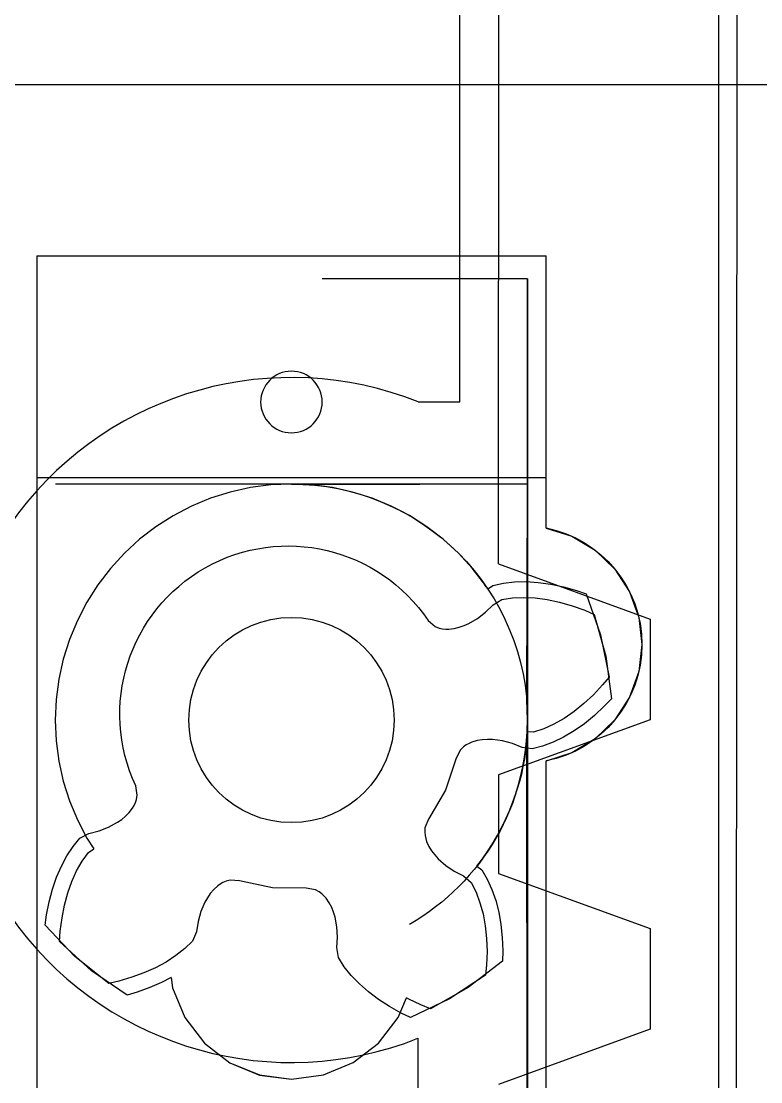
# Model space of a CAD drawing. Header units: millimetres. Extents: x -658 to 1307, y -81 to 472.
# Drawn here: x 629.58 to 647.59, y 362.28 to 388.12 of the extents above; entities that cross this region are included whole.
import ezdxf

# ---------------------------------------------------------------- set-up
doc = ezdxf.new("R2010")
doc.units = ezdxf.units.MM
doc.layers.get('0').update_dxf_attribs({"true_color": 0xffffff})
for name, color, linetype, true_color in [('a', 7, 'Continuous', 0xffffff), ('gears', 134, 'Continuous', 0x009987), ('Layer2', 36, 'Continuous', 0x664400), ('Layer3', 134, 'Continuous', 0x009987), ('Layer4', 252, 'Continuous', 0x777799), ('Layer5', 134, 'Continuous', 0x009987), ('servo', 36, 'Continuous', 0x664400)]:
    doc.layers.add(name, color=color, linetype=linetype, true_color=true_color)

# ---------------------------------------------------------------- blocks, each defined once
blk = doc.blocks.new('Group_6')
at = {"color": 7, "true_color": 0xffffff}
for p, q in [((46.018, 89.186, 0), (46.018, 6.143, 0)), ((46.018, 89.186, 5), (46.018, 6.143, 5)), ((52.319, 34.228, 0), (52.319, 64.109, 0)), ((52.319, 34.228, 5), (52.319, 64.109, 5)), ((53.335, 34.228, 0), (52.319, 34.228, 0)), ((53.335, 34.228, 5), (52.319, 34.228, 5)), ((52.319, 34.228, 0), (52.319, 34.228, 5)), ((53.335, 34.228, 0), (53.335, 34.228, 5)), ((53.34, 18.723, 0), (53.355, 6.143, 0)), ((53.34, 18.723, 5), (53.355, 6.143, 5)), ((53.34, 18.723, 0), (53.34, 18.723, 5))]:
    blk.add_line(p, q, dxfattribs=at)
for p, q in [((55.077, 34.711, 0), (55.077, 34.711, 5)), ((55.977, 34.808, 0), (55.977, 34.808, 5)), ((56.882, 34.807, 0), (56.882, 34.807, 5)), ((57.781, 34.708, 0), (57.781, 34.708, 5)), ((54.193, 34.517, 0), (54.193, 34.517, 5)), ((58.665, 34.512, 0), (58.665, 34.512, 5)), ((59.522, 34.221, 0), (59.522, 34.221, 5)), ((60.342, 33.84, 0), (60.342, 33.84, 5)), ((61.117, 33.372, 0), (61.117, 33.372, 5)), ((61.836, 32.823, 0), (61.836, 32.823, 5)), ((62.492, 32.199, 0), (62.492, 32.199, 5)), ((62.451, 20.708, 0), (62.451, 20.708, 5)), ((61.791, 20.089, 0), (61.791, 20.089, 5)), ((61.068, 19.545, 0), (61.068, 19.545, 5)), ((60.29, 19.082, 0), (60.29, 19.082, 5)), ((59.467, 18.706, 0), (59.467, 18.706, 5)), ((54.136, 18.449, 0), (54.136, 18.449, 5)), ((58.608, 18.422, 0), (58.608, 18.422, 5)), ((55.019, 18.249, 0), (55.019, 18.249, 5)), ((55.918, 18.145, 0), (55.918, 18.145, 5)), ((56.823, 18.14, 0), (56.823, 18.14, 5)), ((57.723, 18.233, 0), (57.723, 18.233, 5))]:
    blk.add_line(p, q)
at = {"color": 7, "true_color": 0xffffff, "extrusion": (-6.16677e-17, -2.45318e-17, -1)}
blk.add_arc((-56.42, 26.475, 0), 8.345, 68.307, 291.6666, dxfattribs=at)
at = {"color": 7, "true_color": 0xffffff, "extrusion": (6.32463e-17, -3.38539e-16, -1)}
blk.add_arc((-56.42, 26.475, -5), 8.345, 68.307, 291.6666, dxfattribs=at)
blk = doc.blocks.new('Group_25')
for p, q in [((50.289, 21.714, 0.005), (50.289, 21.714, 4.505)), ((50.779, 21.823, 0.005), (50.779, 21.823, 4.505)), ((51.276, 21.888, 0.005), (51.276, 21.889, 4.505)), ((52.279, 21.889, 0.005), (52.279, 21.889, 4.505)), ((52.776, 21.823, 0.004), (52.776, 21.823, 4.504)), ((53.266, 21.715, 0.004), (53.266, 21.715, 4.504)), ((49.811, 21.563, 0.006), (49.811, 21.563, 4.506)), ((53.744, 21.564, 0.004), (53.744, 21.564, 4.504)), ((49.348, 21.371, 0.006), (49.348, 21.371, 4.506)), ((54.208, 21.372, 0.004), (54.208, 21.372, 4.504)), ((48.903, 21.139, 0.006), (48.903, 21.139, 4.506)), ((54.653, 21.141, 0.004), (54.653, 21.141, 4.504)), ((48.48, 20.87, 0.006), (48.48, 20.87, 4.506)), ((55.076, 20.871, 0.004), (55.076, 20.871, 4.504)), ((48.082, 20.564, 0.006), (48.082, 20.564, 4.506)), ((55.474, 20.566, 0.003), (55.474, 20.566, 4.503)), ((47.712, 20.225, 0.007), (47.712, 20.225, 4.507)), ((55.844, 20.227, 0.003), (55.844, 20.227, 4.503)), ((47.373, 19.855, 0.007), (47.373, 19.855, 4.507)), ((56.183, 19.858, 0.003), (56.183, 19.858, 4.503)), ((47.068, 19.457, 0.007), (47.068, 19.457, 4.507)), ((46.799, 19.034, 0.007), (46.799, 19.034, 4.507)), ((46.567, 18.589, 0.007), (46.567, 18.589, 4.507)), ((46.375, 18.126, 0.007), (46.375, 18.126, 4.507)), ((46.224, 17.647, 0.007), (46.224, 17.647, 4.507)), ((46.116, 17.157, 0.007), (46.116, 17.158, 4.507)), ((46.051, 16.66, 0.007), (46.051, 16.66, 4.507)), ((46.051, 15.658, 0.007), (46.051, 15.658, 4.507)), ((57.507, 15.661, 0.003), (57.507, 15.661, 4.503)), ((46.117, 15.16, 0.007), (46.117, 15.161, 4.507)), ((57.442, 15.163, 0.003), (57.442, 15.163, 4.503)), ((46.225, 14.671, 0.007), (46.225, 14.671, 4.507)), ((57.333, 14.674, 0.003), (57.333, 14.674, 4.503)), ((46.376, 14.192, 0.007), (46.376, 14.193, 4.507)), ((57.183, 14.195, 0.003), (57.183, 14.195, 4.503)), ((46.568, 13.729, 0.007), (46.568, 13.729, 4.507)), ((56.991, 13.732, 0.003), (56.991, 13.732, 4.503)), ((46.8, 13.284, 0.007), (46.8, 13.284, 4.507)), ((56.759, 13.287, 0.003), (56.759, 13.287, 4.503)), ((56.49, 12.864, 0.003), (56.49, 12.864, 4.503)), ((48.883, 9.633, 0.006), (48.883, 9.633, 4.506)), ((49.183, 8.91, 0.006), (49.183, 8.91, 4.506)), ((54.379, 8.911, 0.004), (54.379, 8.911, 4.504)), ((49.66, 8.289, 0.006), (49.66, 8.289, 4.506)), ((53.902, 8.29, 0.004), (53.902, 8.29, 4.504)), ((50.281, 7.812, 0.005), (50.281, 7.812, 4.505)), ((53.281, 7.813, 0.004), (53.281, 7.813, 4.504)), ((51.005, 7.512, 0.005), (51.005, 7.513, 4.505)), ((52.558, 7.513, 0.005), (52.558, 7.513, 4.505)), ((51.781, 7.41, 0.005), (51.781, 7.411, 4.505))]:
    blk.add_line(p, q)
at = {"color": 7, "true_color": 0xffffff}
for p, q in [((51.777, 21.91, 0.005), (51.777, 21.911, 4.505)), ((56.488, 19.46, 0.003), (56.488, 19.46, 4.503)), ((56.557, 19.352, 0.004), (56.557, 19.352, 4.504)), ((46.029, 16.159, 0.007), (46.029, 16.159, 4.507)), ((56.29, 12.603, 0.004), (56.29, 12.603, 4.504)), ((46.912, 10.054, 0.005), (46.135, 10.764, 0.005)), ((46.912, 10.054, 4.505), (46.135, 10.764, 4.505)), ((46.135, 10.764, 0.005), (46.135, 10.764, 4.505)), ((46.912, 10.054, 0.005), (46.912, 10.054, 4.505)), ((48.849, 9.891, 0.005), (48.849, 9.891, 4.505))]:
    blk.add_line(p, q, dxfattribs=at)
for points in [[(51.777, 21.911, 4.505), (51.276, 21.889, 4.505), (50.779, 21.823, 4.505), (50.289, 21.714, 4.505), (49.811, 21.563, 4.506), (49.348, 21.371, 4.506), (48.903, 21.139, 4.506), (48.48, 20.87, 4.506), (48.082, 20.564, 4.506), (47.712, 20.225, 4.507), (47.373, 19.855, 4.507), (47.068, 19.457, 4.507), (46.799, 19.034, 4.507), (46.567, 18.589, 4.507), (46.375, 18.126, 4.507), (46.224, 17.647, 4.507), (46.116, 17.158, 4.507), (46.051, 16.66, 4.507), (46.029, 16.159, 4.507)], [(51.777, 21.91, 0.005), (51.276, 21.888, 0.005), (50.779, 21.823, 0.005), (50.289, 21.714, 0.005), (49.811, 21.563, 0.006), (49.348, 21.371, 0.006), (48.903, 21.139, 0.006), (48.48, 20.87, 0.006), (48.082, 20.564, 0.006), (47.712, 20.225, 0.007), (47.373, 19.855, 0.007), (47.068, 19.457, 0.007), (46.799, 19.034, 0.007), (46.567, 18.589, 0.007), (46.375, 18.126, 0.007), (46.224, 17.647, 0.007), (46.116, 17.157, 0.007), (46.051, 16.66, 0.007), (46.029, 16.159, 0.007)], [(56.488, 19.46, 4.503), (56.183, 19.858, 4.503), (55.844, 20.227, 4.503), (55.474, 20.566, 4.503), (55.076, 20.871, 4.504), (54.653, 21.141, 4.504), (54.208, 21.372, 4.504), (53.744, 21.564, 4.504), (53.266, 21.715, 4.504), (52.776, 21.823, 4.504), (52.279, 21.889, 4.505), (51.777, 21.911, 4.505)], [(56.488, 19.46, 0.003), (56.183, 19.858, 0.003), (55.844, 20.227, 0.003), (55.474, 20.566, 0.003), (55.076, 20.871, 0.004), (54.653, 21.141, 0.004), (54.208, 21.372, 0.004), (53.744, 21.564, 0.004), (53.266, 21.715, 0.004), (52.776, 21.823, 0.004), (52.279, 21.889, 0.005), (51.777, 21.91, 0.005)], [(46.029, 16.159, 0.007), (46.051, 15.658, 0.007), (46.117, 15.16, 0.007), (46.225, 14.671, 0.007), (46.376, 14.192, 0.007), (46.568, 13.729, 0.007), (46.8, 13.284, 0.007), (46.969, 13.019, 0.006)], [(46.029, 16.159, 4.507), (46.051, 15.658, 4.507), (46.117, 15.161, 4.507), (46.225, 14.671, 4.507), (46.376, 14.193, 4.507), (46.568, 13.729, 4.507), (46.8, 13.284, 4.507), (46.969, 13.019, 4.506)], [(48.849, 9.891, 0.005), (48.883, 9.633, 0.006), (49.183, 8.91, 0.006), (49.66, 8.289, 0.006), (50.281, 7.812, 0.005), (51.005, 7.512, 0.005), (51.781, 7.41, 0.005), (52.558, 7.513, 0.005), (53.281, 7.813, 0.004), (53.902, 8.29, 0.004), (54.379, 8.911, 0.004), (54.578, 9.391, 0.004)], [(48.849, 9.891, 4.505), (48.883, 9.633, 4.506), (49.183, 8.91, 4.506), (49.66, 8.289, 4.506), (50.281, 7.812, 4.505), (51.005, 7.513, 4.505), (51.781, 7.411, 4.505), (52.558, 7.513, 4.505), (53.281, 7.813, 4.504), (53.902, 8.29, 4.504), (54.379, 8.911, 4.504), (54.578, 9.391, 4.504)]]:
    blk.add_polyline3d(points, dxfattribs=at)
at = {"color": 7, "true_color": 0xffffff, "extrusion": (0.000268227, -9.46843e-05, 1)}
for centre in [(51.779, 16.16, 0.017), (51.778, 16.161, 4.517)]:
    blk.add_arc(centre, 5.75, 33.7453, 35.0146, dxfattribs=at)
at = {"color": 7, "true_color": 0xffffff, "extrusion": (0.000283551, 9.96544e-05, 1)}
for centre in [(51.779, 16.16, 0.021), (51.778, 16.16, 4.521)]:
    blk.add_arc(centre, 5.75, 321.7452, 357.1509, dxfattribs=at)
at = {"layer": 'a', "color": 7, "true_color": 0xffffff}
for p, q in [((56.557, 19.352, 0.004), (56.684, 19.44, 0.005)), ((56.557, 19.352, 4.504), (56.684, 19.44, 4.505)), ((56.684, 19.44, 0.005), (56.94, 19.499, 0.005)), ((56.684, 19.44, 4.505), (56.94, 19.499, 4.505)), ((56.684, 19.44, 0.005), (56.684, 19.44, 4.505)), ((56.94, 19.499, 4.505), (57.212, 19.53, 4.505)), ((56.94, 19.499, 0.005), (57.212, 19.529, 0.005)), ((56.94, 19.499, 0.005), (56.94, 19.499, 4.505)), ((57.212, 19.529, 0.005), (57.496, 19.535, 0.005)), ((57.212, 19.53, 4.505), (57.496, 19.535, 4.505)), ((57.212, 19.529, 0.005), (57.212, 19.53, 4.505)), ((57.496, 19.535, 0.005), (57.791, 19.516, 0.005)), ((57.496, 19.535, 4.505), (57.791, 19.516, 4.505)), ((57.496, 19.535, 0.005), (57.496, 19.535, 4.505)), ((57.791, 19.516, 0.005), (58.094, 19.474, 0.005)), ((57.791, 19.516, 4.505), (58.094, 19.474, 4.505)), ((57.791, 19.516, 0.005), (57.791, 19.516, 4.505)), ((58.094, 19.474, 0.005), (58.404, 19.407, 0.005)), ((58.094, 19.474, 4.505), (58.404, 19.407, 4.505)), ((58.094, 19.474, 0.005), (58.094, 19.474, 4.505)), ((58.404, 19.407, 0.005), (58.719, 19.317, 0.005)), ((58.404, 19.407, 4.505), (58.719, 19.317, 4.505)), ((58.404, 19.407, 0.005), (58.404, 19.407, 4.505)), ((58.719, 19.317, 0.005), (58.958, 19.234, 0.005)), ((58.719, 19.317, 4.505), (58.957, 19.234, 4.505)), ((58.719, 19.317, 0.005), (58.719, 19.317, 4.505)), ((58.957, 19.234, 4.505), (59.306, 18.241, 4.505)), ((58.958, 19.234, 0.005), (58.957, 19.234, 4.505)), ((58.958, 19.234, 0.005), (59.306, 18.24, 0.005)), ((59.306, 18.241, 4.505), (59.517, 17.209, 4.505)), ((59.306, 18.24, 0.005), (59.306, 18.241, 4.505)), ((59.306, 18.24, 0.005), (59.517, 17.209, 0.005)), ((59.517, 17.209, 0.005), (59.355, 17.015, 0.005)), ((59.517, 17.209, 4.505), (59.355, 17.015, 4.505)), ((59.517, 17.209, 0.005), (59.517, 17.209, 4.505)), ((59.355, 17.015, 0.005), (59.131, 16.776, 0.005)), ((59.355, 17.015, 4.505), (59.131, 16.776, 4.505)), ((59.355, 17.015, 0.005), (59.355, 17.015, 4.505)), ((58.899, 16.56, 0.005), (58.661, 16.368, 0.005)), ((58.899, 16.56, 4.505), (58.661, 16.368, 4.505)), ((59.131, 16.776, 0.005), (58.899, 16.56, 0.005)), ((59.131, 16.776, 4.505), (58.899, 16.56, 4.505)), ((58.899, 16.56, 0.005), (58.899, 16.56, 4.505)), ((59.131, 16.776, 0.005), (59.131, 16.776, 4.505)), ((58.661, 16.368, 0.005), (58.418, 16.201, 0.005)), ((58.661, 16.368, 4.505), (58.418, 16.201, 4.505)), ((58.661, 16.368, 0.005), (58.661, 16.368, 4.505)), ((58.171, 16.059, 0.005), (57.922, 15.946, 0.005)), ((58.171, 16.059, 4.505), (57.922, 15.946, 4.505)), ((58.418, 16.201, 0.005), (58.171, 16.059, 0.005)), ((58.418, 16.201, 4.505), (58.171, 16.059, 4.505)), ((58.171, 16.059, 0.005), (58.171, 16.059, 4.505)), ((58.418, 16.201, 0.005), (58.418, 16.201, 4.505)), ((57.672, 15.864, 0.005), (57.516, 15.875, 0.004)), ((57.672, 15.865, 4.505), (57.516, 15.875, 4.504)), ((57.516, 15.875, 0.004), (57.516, 15.875, 4.504)), ((57.922, 15.946, 0.005), (57.672, 15.864, 0.005)), ((57.922, 15.946, 4.505), (57.672, 15.865, 4.505)), ((57.672, 15.864, 0.005), (57.672, 15.865, 4.505)), ((57.922, 15.946, 0.005), (57.922, 15.946, 4.505)), ((46.683, 12.723, 0.005), (46.838, 12.936, 0.005)), ((46.683, 12.723, 4.505), (46.837, 12.936, 4.505)), ((46.837, 12.936, 4.505), (46.969, 13.019, 4.506)), ((46.838, 12.936, 0.005), (46.837, 12.936, 4.505)), ((46.838, 12.936, 0.005), (46.969, 13.019, 0.006)), ((46.969, 13.019, 0.006), (46.969, 13.019, 4.506)), ((46.548, 12.485, 0.005), (46.683, 12.723, 0.005)), ((46.548, 12.485, 4.505), (46.683, 12.723, 4.505)), ((46.683, 12.723, 0.005), (46.683, 12.723, 4.505)), ((46.431, 12.226, 4.505), (46.548, 12.485, 4.505)), ((46.432, 12.226, 0.005), (46.548, 12.485, 0.005)), ((46.548, 12.485, 0.005), (46.548, 12.485, 4.505)), ((56.29, 12.603, 0.004), (56.414, 12.509, 0.005)), ((56.29, 12.603, 4.504), (56.414, 12.509, 4.505)), ((56.414, 12.509, 0.005), (56.549, 12.283, 0.005)), ((56.414, 12.509, 4.505), (56.549, 12.284, 4.505)), ((56.414, 12.509, 0.005), (56.414, 12.509, 4.505)), ((46.333, 11.947, 0.005), (46.432, 12.226, 0.005)), ((46.333, 11.947, 4.505), (46.431, 12.226, 4.505)), ((46.432, 12.226, 0.005), (46.431, 12.226, 4.505)), ((56.549, 12.284, 4.505), (56.662, 12.034, 4.505)), ((56.549, 12.283, 0.005), (56.549, 12.284, 4.505)), ((56.549, 12.283, 0.005), (56.662, 12.034, 0.005)), ((46.253, 11.652, 0.005), (46.333, 11.947, 0.005)), ((46.253, 11.652, 4.505), (46.333, 11.947, 4.505)), ((46.333, 11.947, 0.005), (46.333, 11.947, 4.505)), ((56.662, 12.034, 0.005), (56.755, 11.765, 0.005)), ((56.662, 12.034, 4.505), (56.755, 11.766, 4.505)), ((56.662, 12.034, 0.005), (56.662, 12.034, 4.505)), ((46.193, 11.341, 0.005), (46.253, 11.652, 0.005)), ((46.193, 11.341, 4.505), (46.253, 11.652, 4.505)), ((46.253, 11.652, 0.005), (46.253, 11.652, 4.505)), ((56.755, 11.766, 4.505), (56.828, 11.48, 4.505)), ((56.755, 11.765, 0.005), (56.755, 11.766, 4.505)), ((56.755, 11.765, 0.005), (56.828, 11.479, 0.005)), ((56.828, 11.48, 4.505), (56.882, 11.178, 4.505)), ((56.828, 11.479, 0.005), (56.828, 11.48, 4.505)), ((56.828, 11.479, 0.005), (56.882, 11.178, 0.005)), ((46.152, 11.016, 0.005), (46.193, 11.341, 0.005)), ((46.152, 11.016, 4.505), (46.193, 11.341, 4.505)), ((46.193, 11.341, 0.005), (46.193, 11.341, 4.505)), ((56.882, 11.178, 0.005), (56.914, 10.863, 0.005)), ((56.882, 11.178, 4.505), (56.914, 10.863, 4.505)), ((56.882, 11.178, 0.005), (56.882, 11.178, 4.505)), ((46.135, 10.764, 0.005), (46.152, 11.016, 0.005)), ((46.135, 10.764, 4.505), (46.152, 11.016, 4.505)), ((46.152, 11.016, 0.005), (46.152, 11.016, 4.505)), ((56.914, 10.863, 0.005), (56.926, 10.536, 0.005)), ((56.914, 10.863, 4.505), (56.926, 10.536, 4.505)), ((56.914, 10.863, 0.005), (56.914, 10.863, 4.505)), ((56.926, 10.536, 0.005), (56.92, 10.283, 0.005)), ((56.926, 10.536, 4.505), (56.92, 10.283, 4.505)), ((56.926, 10.536, 0.005), (56.926, 10.536, 4.505)), ((56.92, 10.283, 0.005), (56.083, 9.645, 0.005)), ((56.92, 10.283, 4.505), (56.083, 9.645, 4.505)), ((56.92, 10.283, 0.005), (56.92, 10.283, 4.505)), ((47.778, 9.455, 0.005), (46.912, 10.054, 0.005)), ((47.778, 9.455, 4.505), (46.912, 10.054, 4.505)), ((48.849, 9.891, 0.005), (48.617, 9.768, 0.005)), ((48.849, 9.891, 4.505), (48.617, 9.768, 4.505)), ((48.328, 9.64, 0.005), (48.02, 9.527, 0.005)), ((48.328, 9.64, 4.505), (48.02, 9.528, 4.505)), ((48.617, 9.768, 0.005), (48.328, 9.64, 0.005)), ((48.617, 9.768, 4.505), (48.328, 9.64, 4.505)), ((48.328, 9.64, 0.005), (48.328, 9.64, 4.505)), ((48.617, 9.768, 0.005), (48.617, 9.768, 4.505)), ((56.083, 9.645, 0.005), (55.168, 9.125, 0.005)), ((56.083, 9.645, 4.505), (55.168, 9.125, 4.505)), ((56.083, 9.645, 0.005), (56.083, 9.645, 4.505)), ((48.02, 9.528, 4.505), (47.778, 9.455, 4.505)), ((48.02, 9.527, 0.005), (47.778, 9.455, 0.005)), ((47.778, 9.455, 0.005), (47.778, 9.455, 4.505)), ((48.02, 9.527, 0.005), (48.02, 9.528, 4.505)), ((54.636, 9.358, 0.005), (54.578, 9.391, 0.004)), ((54.636, 9.359, 4.505), (54.578, 9.391, 4.504)), ((54.578, 9.391, 0.004), (54.578, 9.391, 4.504)), ((54.933, 9.219, 4.505), (54.636, 9.359, 4.505)), ((54.636, 9.358, 0.005), (54.636, 9.359, 4.505)), ((54.933, 9.219, 0.005), (54.636, 9.358, 0.005)), ((55.168, 9.125, 0.005), (54.933, 9.219, 0.005)), ((55.168, 9.125, 4.505), (54.933, 9.219, 4.505)), ((54.933, 9.219, 0.005), (54.933, 9.219, 4.505)), ((55.168, 9.125, 0.005), (55.168, 9.125, 4.505))]:
    blk.add_line(p, q, dxfattribs=at)
blk = doc.blocks.new('Group_29')
for p, q in [((40.405, 19.394, 0.006), (40.405, 19.394, 3.206)), ((40.586, 19.469, 0.006), (40.586, 19.469, 3.206)), ((40.78, 19.495, 0.006), (40.78, 19.495, 3.206)), ((40.974, 19.469, 0.006), (40.974, 19.469, 3.206)), ((41.155, 19.394, 0.006), (41.155, 19.394, 3.206)), ((40.25, 19.275, 0.006), (40.25, 19.275, 3.206)), ((41.311, 19.275, 0.006), (41.311, 19.275, 3.206)), ((40.056, 18.939, 0.006), (40.056, 18.939, 3.206)), ((40.131, 19.12, 0.006), (40.131, 19.12, 3.206)), ((41.43, 19.12, 0.006), (41.43, 19.12, 3.206)), ((41.505, 18.939, 0.006), (41.505, 18.939, 3.206)), ((40.03, 18.745, 0.006), (40.03, 18.745, 3.206)), ((41.53, 18.745, 0.006), (41.53, 18.745, 3.206)), ((40.056, 18.551, 0.006), (40.056, 18.551, 3.206)), ((40.131, 18.37, 0.006), (40.131, 18.37, 3.206)), ((41.43, 18.37, 0.006), (41.43, 18.37, 3.206)), ((41.505, 18.551, 0.006), (41.505, 18.551, 3.206)), ((40.25, 18.215, 0.006), (40.25, 18.215, 3.206)), ((40.405, 18.095, 0.006), (40.405, 18.095, 3.206)), ((41.155, 18.095, 0.006), (41.155, 18.095, 3.206)), ((41.311, 18.215, 0.006), (41.311, 18.215, 3.206)), ((40.586, 18.02, 0.006), (40.586, 18.02, 3.206)), ((40.78, 17.995, 0.006), (40.78, 17.995, 3.206)), ((40.974, 18.02, 0.006), (40.974, 18.02, 3.206)), ((47.611, 15.473, 0.004), (47.611, 15.473, 3.204)), ((48.178, 15.133, 0.004), (48.178, 15.133, 3.204)), ((48.654, 14.673, 0.004), (48.654, 14.673, 3.204)), ((49.013, 14.117, 0.004), (49.013, 14.117, 3.204)), ((49.236, 13.494, 0.004), (49.236, 13.494, 3.204)), ((49.311, 12.836, 0.004), (49.311, 12.836, 3.204)), ((49.236, 12.179, 0.004), (49.236, 12.179, 3.204)), ((49.013, 11.556, 0.004), (49.013, 11.556, 3.204)), ((48.654, 11, 0.004), (48.654, 11, 3.204)), ((48.178, 10.539, 0.004), (48.178, 10.54, 3.204)), ((47.611, 10.199, 0.004), (47.611, 10.199, 3.204))]:
    blk.add_line(p, q)
at = {"color": 7, "true_color": 0xffffff}
for p, q in [((34.58, 16.895, 0.006), (34.58, -5.905, 0.006)), ((46.981, 16.895, 0.006), (34.58, 16.895, 0.006)), ((34.58, 16.895, 3.206), (34.58, -5.905, 3.206)), ((46.981, 16.895, 3.206), (34.58, 16.895, 3.206)), ((34.58, 16.895, 0.006), (34.58, 16.895, 3.206)), ((46.981, 15.675, 0.005), (46.981, 16.895, 0.006)), ((46.981, 15.675, 3.205), (46.981, 16.895, 3.206)), ((46.981, 16.895, 0.006), (46.981, 16.895, 3.206)), ((46.981, 15.675, 0.005), (46.981, 15.675, 3.205)), ((46.981, -5.905, 0.006), (46.981, 9.997, 0.004)), ((46.981, -5.905, 3.206), (46.981, 9.997, 3.204)), ((46.981, 9.997, 0.004), (46.981, 9.997, 3.204))]:
    blk.add_line(p, q, dxfattribs=at)
for points in [[(46.981, 15.675, 0.005), (47.611, 15.473, 0.004), (48.178, 15.133, 0.004), (48.654, 14.673, 0.004), (49.013, 14.117, 0.004), (49.236, 13.494, 0.004), (49.311, 12.836, 0.004), (49.236, 12.179, 0.004), (49.013, 11.556, 0.004), (48.654, 11, 0.004), (48.178, 10.539, 0.004), (47.611, 10.199, 0.004), (46.981, 9.997, 0.004)], [(46.981, 15.675, 3.205), (47.611, 15.473, 3.204), (48.178, 15.133, 3.204), (48.654, 14.673, 3.204), (49.013, 14.117, 3.204), (49.236, 13.494, 3.204), (49.311, 12.836, 3.204), (49.236, 12.179, 3.204), (49.013, 11.556, 3.204), (48.654, 11, 3.204), (48.178, 10.54, 3.204), (47.611, 10.199, 3.204), (46.981, 9.997, 3.204)]]:
    blk.add_polyline3d(points, dxfattribs=at)
at = {"color": 7, "true_color": 0xffffff, "extrusion": (0, 0, -1)}
for centre in [(-40.78, 18.745, -0.006), (-40.78, 18.745, -3.206)]:
    blk.add_circle(centre, 0.75, dxfattribs=at)
blk = doc.blocks.new('Group_30')
at = {"color": 7, "true_color": 0xffffff}
for p, q in [((0, 41.95, 0), (97.2, 41.95, 0)), ((0, 41.95, 4.5), (97.2, 41.95, 4.5)), ((50.22, 31.155, -0.001), (50.22, 37.785, -0.001)), ((62.62, 37.785, -0.001), (50.22, 37.785, -0.001)), ((62.62, 37.785, 4.499), (50.22, 37.785, 4.499)), ((50.22, 31.155, 4.499), (50.22, 37.785, 4.499)), ((50.22, 37.785, -0.001), (50.22, 37.785, 4.499)), ((62.62, 37.785, -0.001), (62.62, 3.993, -0.001)), ((62.62, 37.785, 4.499), (62.62, 3.993, 4.499)), ((62.62, 37.785, -0.001), (62.62, 37.785, 4.499)), ((50.22, 31.155, -0.001), (50.22, 31.155, 4.499)), ((50.22, 3.993, -0.001), (50.22, 25.477, -0.001)), ((50.22, 3.993, 4.499), (50.22, 25.477, 4.499)), ((50.22, 25.477, -0.001), (50.22, 25.477, 4.499))]:
    blk.add_line(p, q, dxfattribs=at)
for p, q in [((49.589, 30.953, -0.001), (49.589, 30.953, 4.499)), ((49.021, 30.614, -0.001), (49.021, 30.614, 4.499)), ((48.545, 30.153, -0.001), (48.545, 30.153, 4.499)), ((48.186, 29.597, -0.001), (48.186, 29.597, 4.499)), ((47.963, 28.974, -0.001), (47.963, 28.974, 4.499)), ((47.887, 28.316, -0.001), (47.887, 28.316, 4.499)), ((47.963, 27.658, -0.001), (47.963, 27.658, 4.499)), ((48.186, 27.035, -0.001), (48.186, 27.035, 4.499)), ((48.545, 26.479, -0.001), (48.545, 26.479, 4.499)), ((49.021, 26.019, -0.001), (49.021, 26.019, 4.499)), ((49.589, 25.679, -0.001), (49.589, 25.679, 4.499))]:
    blk.add_line(p, q)
for centre in [(50.781, 28.316, -0.001), (50.781, 28.316, 4.499)]:
    blk.add_arc(centre, 2.894, 101.1808, 258.8192, dxfattribs=at)
blk = doc.blocks.new('Group_23')
for p, q in [((17.63, -5.06, 0), (17.676, 64.36, 0)), ((17.63, -5.06, 3.2), (17.676, 64.36, 3.2))]:
    blk.add_line(p, q)
at = {"layer": 'a'}
for p, q in [((11.846, 19.076, 0), (11.868, 52.903, 0)), ((11.846, 19.076, 3.2), (11.868, 52.903, 3.2)), ((11.846, 19.076, 0), (15.54, 17.732, 0)), ((11.846, 19.076, 3.2), (15.54, 17.732, 3.2)), ((11.846, 19.076, 0), (11.846, 19.076, 3.2)), ((15.54, 17.732, 0), (15.54, 15.279, 0)), ((15.54, 17.732, 3.2), (15.54, 15.279, 3.2)), ((15.54, 17.732, 0), (15.54, 17.732, 3.2)), ((15.54, 15.279, 0), (11.846, 13.934, 0)), ((15.54, 15.279, 3.2), (11.846, 13.934, 3.2)), ((15.54, 15.279, 0), (15.54, 15.279, 3.2)), ((11.846, 13.934, 0), (11.846, 11.536, 0)), ((11.846, 13.934, 3.2), (11.846, 11.536, 3.2)), ((11.846, 13.934, 0), (11.846, 13.934, 3.2)), ((11.846, 11.536, 0), (15.54, 10.192, 0)), ((11.846, 11.536, 3.2), (15.54, 10.192, 3.2)), ((11.846, 11.536, 0), (11.846, 11.536, 3.2)), ((15.54, 10.192, 0), (15.54, 7.739, 0)), ((15.54, 10.192, 3.2), (15.54, 7.739, 3.2)), ((15.54, 10.192, 0), (15.54, 10.192, 3.2)), ((15.54, 7.739, 0), (11.846, 6.394, 0)), ((15.54, 7.739, 3.2), (11.846, 6.394, 3.2)), ((15.54, 7.739, 0), (15.54, 7.739, 3.2))]:
    blk.add_line(p, q, dxfattribs=at)
blk = doc.blocks.new('Group_24')
for p, q in [((6.82, 11.452), (6.82, 11.452, 3.2)), ((7.329, 11.493), (7.329, 11.493, 3.2)), ((7.839, 11.469), (7.839, 11.469, 3.2)), ((8.343, 11.382), (8.343, 11.382, 3.2)), ((5.836, 11.184), (5.836, 11.184, 3.2)), ((6.32, 11.349), (6.32, 11.349, 3.2)), ((8.831, 11.234), (8.831, 11.234, 3.2)), ((5.377, 10.961), (5.377, 10.961, 3.2)), ((9.298, 11.026), (9.298, 11.026, 3.2)), ((4.949, 10.682), (4.949, 10.682, 3.2)), ((9.735, 10.761), (9.735, 10.761, 3.2)), ((4.559, 10.352), (4.559, 10.352, 3.2)), ((10.135, 10.444), (10.135, 10.444, 3.2)), ((10.494, 10.08), (10.494, 10.08, 3.2)), ((4.213, 9.976), (4.213, 9.976, 3.2)), ((6.828, 9.665), (6.828, 9.665, 3.2)), ((7.149, 9.729), (7.149, 9.729, 3.2)), ((7.475, 9.751), (7.475, 9.751, 3.2)), ((7.802, 9.73), (7.802, 9.73, 3.2)), ((8.123, 9.666), (8.123, 9.666, 3.2)), ((3.916, 9.56), (3.916, 9.56, 3.2)), ((6.226, 9.415), (6.226, 9.415, 3.2)), ((6.519, 9.56), (6.519, 9.56, 3.2)), ((8.432, 9.561), (8.432, 9.561, 3.2)), ((8.726, 9.417), (8.726, 9.417, 3.2)), ((3.674, 9.111), (3.674, 9.111, 3.2)), ((5.954, 9.233), (5.954, 9.233, 3.2)), ((8.998, 9.235), (8.998, 9.235, 3.2)), ((5.708, 9.017), (5.708, 9.017, 3.2)), ((9.244, 9.02), (9.244, 9.02, 3.2)), ((3.489, 8.634), (3.489, 8.634, 3.2)), ((5.493, 8.771), (5.493, 8.771, 3.2)), ((9.46, 8.774), (9.46, 8.774, 3.2)), ((5.311, 8.499), (5.311, 8.499, 3.2)), ((9.642, 8.503), (9.642, 8.503, 3.2)), ((3.365, 8.139), (3.365, 8.139, 3.2)), ((5.167, 8.206), (5.167, 8.206, 3.2)), ((9.786, 8.209), (9.786, 8.209, 3.2)), ((5.062, 7.896), (5.062, 7.896, 3.2)), ((9.892, 7.9), (9.892, 7.9, 3.2)), ((3.304, 7.632), (3.304, 7.632, 3.2)), ((4.999, 7.575), (4.999, 7.575, 3.2)), ((9.956, 7.579), (9.956, 7.579, 3.2)), ((4.977, 7.249), (4.977, 7.249, 3.2)), ((9.977, 7.253), (9.977, 7.253, 3.2)), ((3.306, 7.121), (3.306, 7.121, 3.2)), ((4.999, 6.923), (4.999, 6.923, 3.2)), ((9.956, 6.927), (9.956, 6.927, 3.2)), ((3.372, 6.614), (3.372, 6.614, 3.2)), ((5.063, 6.602), (5.063, 6.602, 3.2)), ((9.893, 6.606), (9.893, 6.606, 3.2)), ((5.169, 6.292), (5.169, 6.292, 3.2)), ((9.788, 6.296), (9.788, 6.296, 3.2)), ((3.5, 6.12), (3.5, 6.12, 3.2)), ((5.313, 5.999), (5.313, 5.999, 3.2)), ((9.644, 6.003), (9.644, 6.003, 3.2)), ((5.495, 5.727), (5.495, 5.727, 3.2)), ((9.462, 5.731), (9.462, 5.731, 3.2)), ((5.711, 5.482), (5.711, 5.482, 3.2)), ((9.247, 5.484), (9.247, 5.484, 3.2)), ((5.957, 5.266), (5.957, 5.266, 3.2)), ((9.001, 5.269), (9.001, 5.269, 3.2)), ((6.229, 5.085), (6.229, 5.085, 3.2)), ((6.523, 4.94), (6.523, 4.94, 3.2)), ((8.436, 4.942), (8.436, 4.942, 3.2)), ((8.729, 5.087), (8.729, 5.087, 3.2)), ((6.832, 4.836), (6.832, 4.836, 3.2)), ((7.153, 4.772), (7.153, 4.772, 3.2)), ((7.479, 4.751), (7.479, 4.751, 3.2)), ((7.806, 4.772), (7.806, 4.772, 3.2)), ((8.126, 4.837), (8.126, 4.837, 3.2))]:
    blk.add_line(p, q)
at = {"color": 12, "true_color": 0xcc0000}
blk.add_line((10.804, 9.674), (10.804, 9.674, 3.2), dxfattribs=at)
for centre in [(7.477, 7.251), (7.477, 7.251, 3.2)]:
    blk.add_circle(centre, 2.5, dxfattribs=at)
at = {"color": 12, "true_color": 0xcc0000, "extrusion": (-1.13846e-16, 2.4144e-16, -1)}
for centre in [(-7.397, 7.393), (-7.397, 7.393, -3.2)]:
    blk.add_arc(centre, 4.1, 334.7547, 146.2054, dxfattribs=at)
at = {"layer": 'a', "color": 12, "true_color": 0xcc0000}
for p, q in [((12.384, 10.061), (12.595, 10.187)), ((12.384, 10.061, 3.2), (12.595, 10.187, 3.2)), ((12.595, 10.187), (12.855, 10.228)), ((12.595, 10.187, 3.2), (12.855, 10.228, 3.2)), ((12.595, 10.187), (12.595, 10.187, 3.2)), ((12.855, 10.228), (13.129, 10.24)), ((12.855, 10.228, 3.2), (13.129, 10.24, 3.2)), ((12.855, 10.228), (12.855, 10.228, 3.2)), ((13.129, 10.24), (13.413, 10.226)), ((13.129, 10.24, 3.2), (13.413, 10.226, 3.2)), ((13.129, 10.24), (13.129, 10.24, 3.2)), ((13.413, 10.226), (13.705, 10.187)), ((13.413, 10.226, 3.2), (13.705, 10.187, 3.2)), ((13.413, 10.226), (13.413, 10.226, 3.2)), ((13.705, 10.187), (14.005, 10.124)), ((13.705, 10.187, 3.2), (14.005, 10.124, 3.2)), ((13.705, 10.187), (13.705, 10.187, 3.2)), ((14.005, 10.124), (14.309, 10.036)), ((14.005, 10.124, 3.2), (14.309, 10.036, 3.2)), ((14.005, 10.124), (14.005, 10.124, 3.2)), ((12.005, 9.729), (12.202, 9.883)), ((12.005, 9.729, 3.2), (12.202, 9.883, 3.2)), ((12.202, 9.883), (12.384, 10.061)), ((12.202, 9.883, 3.2), (12.384, 10.061, 3.2)), ((12.202, 9.883), (12.202, 9.883, 3.2)), ((12.384, 10.061), (12.384, 10.061, 3.2)), ((14.309, 10.036), (14.617, 9.925)), ((14.309, 10.036, 3.2), (14.617, 9.925, 3.2)), ((14.309, 10.036), (14.309, 10.036, 3.2)), ((14.617, 9.925), (14.85, 9.825)), ((14.617, 9.925, 3.2), (14.85, 9.825, 3.2)), ((14.617, 9.925), (14.617, 9.925, 3.2)), ((14.85, 9.825), (15.129, 8.81)), ((14.85, 9.825, 3.2), (15.129, 8.81, 3.2)), ((14.85, 9.825), (14.85, 9.825, 3.2)), ((10.804, 9.674), (10.978, 9.528)), ((10.804, 9.674, 3.2), (10.978, 9.528, 3.2)), ((11.681, 9.552), (11.794, 9.603)), ((11.681, 9.552, 3.2), (11.794, 9.603, 3.2)), ((11.794, 9.603), (12.005, 9.729)), ((11.794, 9.603, 3.2), (12.005, 9.729, 3.2)), ((11.794, 9.603), (11.794, 9.603, 3.2)), ((12.005, 9.729), (12.005, 9.729, 3.2)), ((10.978, 9.528), (11.075, 9.491)), ((10.978, 9.528, 3.2), (11.075, 9.491, 3.2)), ((10.978, 9.528), (10.978, 9.528, 3.2)), ((11.075, 9.491), (11.158, 9.473)), ((11.075, 9.491, 3.2), (11.158, 9.473, 3.2)), ((11.075, 9.491), (11.075, 9.491, 3.2)), ((11.158, 9.473), (11.234, 9.466)), ((11.158, 9.473, 3.2), (11.234, 9.466, 3.2)), ((11.158, 9.473), (11.158, 9.473, 3.2)), ((11.234, 9.466), (11.306, 9.466)), ((11.234, 9.466, 3.2), (11.306, 9.466, 3.2)), ((11.234, 9.466), (11.234, 9.466, 3.2)), ((11.306, 9.466), (11.439, 9.48)), ((11.306, 9.466, 3.2), (11.439, 9.48, 3.2)), ((11.306, 9.466), (11.306, 9.466, 3.2)), ((11.439, 9.48), (11.563, 9.51)), ((11.439, 9.48, 3.2), (11.563, 9.51, 3.2)), ((11.439, 9.48), (11.439, 9.48, 3.2)), ((11.563, 9.51), (11.681, 9.552)), ((11.563, 9.51, 3.2), (11.681, 9.552, 3.2)), ((11.563, 9.51), (11.563, 9.51, 3.2)), ((11.681, 9.552), (11.681, 9.552, 3.2)), ((15.129, 8.81), (15.269, 7.767)), ((15.129, 8.81, 3.2), (15.269, 7.767, 3.2)), ((15.129, 8.81), (15.129, 8.81, 3.2)), ((15.269, 7.767), (15.094, 7.585)), ((15.269, 7.767, 3.2), (15.094, 7.585, 3.2)), ((15.269, 7.767), (15.269, 7.767, 3.2)), ((15.094, 7.585), (14.855, 7.361)), ((15.094, 7.585, 3.2), (14.855, 7.361, 3.2)), ((15.094, 7.585), (15.094, 7.585, 3.2)), ((14.855, 7.361), (14.609, 7.162)), ((14.855, 7.361, 3.2), (14.609, 7.162, 3.2)), ((14.855, 7.361), (14.855, 7.361, 3.2)), ((14.358, 6.986), (14.104, 6.836)), ((14.358, 6.986, 3.2), (14.104, 6.836, 3.2)), ((14.609, 7.162), (14.358, 6.986)), ((14.609, 7.162, 3.2), (14.358, 6.986, 3.2)), ((14.358, 6.986), (14.358, 6.986, 3.2)), ((14.609, 7.162), (14.609, 7.162, 3.2)), ((11.996, 6.75), (11.867, 6.711)), ((11.996, 6.75, 3.2), (11.867, 6.711, 3.2)), ((12.122, 6.771), (11.996, 6.75)), ((12.122, 6.771, 3.2), (11.996, 6.75, 3.2)), ((11.996, 6.75), (11.996, 6.75, 3.2)), ((12.246, 6.779), (12.122, 6.771)), ((12.246, 6.779, 3.2), (12.122, 6.771, 3.2)), ((12.122, 6.771), (12.122, 6.771, 3.2)), ((12.37, 6.776), (12.246, 6.779)), ((12.37, 6.776, 3.2), (12.246, 6.779, 3.2)), ((12.246, 6.779), (12.246, 6.779, 3.2)), ((12.614, 6.742), (12.37, 6.776)), ((12.614, 6.742, 3.2), (12.37, 6.776, 3.2)), ((12.37, 6.776), (12.37, 6.776, 3.2)), ((12.855, 6.678), (12.614, 6.742)), ((12.855, 6.678, 3.2), (12.614, 6.742, 3.2)), ((12.614, 6.742), (12.614, 6.742, 3.2)), ((14.104, 6.836), (13.848, 6.712)), ((14.104, 6.836, 3.2), (13.848, 6.712, 3.2)), ((14.104, 6.836), (14.104, 6.836, 3.2)), ((11.591, 6.525), (11.487, 6.323)), ((11.591, 6.525, 3.2), (11.487, 6.323, 3.2)), ((11.665, 6.597), (11.591, 6.525)), ((11.665, 6.597, 3.2), (11.591, 6.525, 3.2)), ((11.591, 6.525), (11.591, 6.525, 3.2)), ((11.734, 6.646), (11.665, 6.597)), ((11.734, 6.646, 3.2), (11.665, 6.597, 3.2)), ((11.665, 6.597), (11.665, 6.597, 3.2)), ((11.802, 6.683), (11.734, 6.646)), ((11.802, 6.683, 3.2), (11.734, 6.646, 3.2)), ((11.734, 6.646), (11.734, 6.646, 3.2)), ((11.867, 6.711), (11.802, 6.683)), ((11.867, 6.711, 3.2), (11.802, 6.683, 3.2)), ((11.802, 6.683), (11.802, 6.683, 3.2)), ((11.867, 6.711), (11.867, 6.711, 3.2)), ((13.092, 6.585), (12.855, 6.678)), ((13.092, 6.585, 3.2), (12.855, 6.678, 3.2)), ((12.855, 6.678), (12.855, 6.678, 3.2)), ((13.336, 6.552), (13.092, 6.585)), ((13.336, 6.552, 3.2), (13.092, 6.585, 3.2)), ((13.092, 6.585), (13.092, 6.585, 3.2)), ((13.591, 6.616), (13.336, 6.552)), ((13.591, 6.616, 3.2), (13.336, 6.552, 3.2)), ((13.336, 6.552), (13.336, 6.552, 3.2)), ((13.848, 6.712), (13.591, 6.616)), ((13.848, 6.712, 3.2), (13.591, 6.616, 3.2)), ((13.591, 6.616), (13.591, 6.616, 3.2)), ((13.848, 6.712), (13.848, 6.712, 3.2)), ((11.487, 6.323), (11.223, 5.546)), ((11.487, 6.323, 3.2), (11.223, 5.546, 3.2)), ((11.487, 6.323), (11.487, 6.323, 3.2)), ((3.723, 5.42), (3.689, 5.645)), ((3.723, 5.42, 3.2), (3.689, 5.645, 3.2)), ((3.689, 5.645), (3.689, 5.645, 3.2)), ((11.223, 5.546), (10.81, 4.836)), ((11.223, 5.546, 3.2), (10.81, 4.836, 3.2)), ((11.223, 5.546), (11.223, 5.546, 3.2)), ((3.609, 5.107), (3.645, 5.169)), ((3.609, 5.107, 3.2), (3.645, 5.169, 3.2)), ((3.645, 5.169), (3.678, 5.238)), ((3.645, 5.169, 3.2), (3.678, 5.238, 3.2)), ((3.645, 5.169), (3.645, 5.169, 3.2)), ((3.678, 5.238), (3.706, 5.318)), ((3.678, 5.238, 3.2), (3.706, 5.318, 3.2)), ((3.678, 5.238), (3.678, 5.238, 3.2)), ((3.706, 5.318), (3.723, 5.42)), ((3.706, 5.318, 3.2), (3.723, 5.42, 3.2)), ((3.706, 5.318), (3.706, 5.318, 3.2)), ((3.723, 5.42), (3.723, 5.42, 3.2)), ((3.438, 4.909), (3.527, 5.001)), ((3.438, 4.909, 3.2), (3.527, 5.001, 3.2)), ((3.527, 5.001), (3.609, 5.107)), ((3.527, 5.001, 3.2), (3.609, 5.107, 3.2)), ((3.527, 5.001), (3.527, 5.001, 3.2)), ((3.609, 5.107), (3.609, 5.107, 3.2)), ((3.023, 4.643), (3.24, 4.76)), ((3.023, 4.643, 3.2), (3.24, 4.76, 3.2)), ((3.24, 4.76), (3.342, 4.83)), ((3.24, 4.76, 3.2), (3.342, 4.83, 3.2)), ((3.24, 4.76), (3.24, 4.76, 3.2)), ((3.342, 4.83), (3.438, 4.909)), ((3.342, 4.83, 3.2), (3.438, 4.909, 3.2)), ((3.342, 4.83), (3.342, 4.83, 3.2)), ((3.438, 4.909), (3.438, 4.909, 3.2)), ((10.81, 4.836), (10.725, 4.625)), ((10.81, 4.836, 3.2), (10.725, 4.625, 3.2)), ((10.81, 4.836), (10.81, 4.836, 3.2)), ((2.327, 4.373), (2.544, 4.489)), ((2.327, 4.373, 3.2), (2.544, 4.489, 3.2)), ((2.544, 4.489), (2.79, 4.554)), ((2.544, 4.489, 3.2), (2.79, 4.554, 3.2)), ((2.544, 4.489), (2.544, 4.489, 3.2)), ((2.79, 4.554), (3.023, 4.643)), ((2.79, 4.554, 3.2), (3.023, 4.643, 3.2)), ((2.79, 4.554), (2.79, 4.554, 3.2)), ((3.023, 4.643), (3.023, 4.643, 3.2)), ((10.725, 4.625), (10.72, 4.522)), ((10.725, 4.625, 3.2), (10.72, 4.522, 3.2)), ((10.72, 4.522), (10.729, 4.437)), ((10.72, 4.522, 3.2), (10.729, 4.437, 3.2)), ((10.72, 4.522), (10.72, 4.522, 3.2)), ((10.725, 4.625), (10.725, 4.625, 3.2)), ((10.729, 4.437), (10.745, 4.362)), ((10.729, 4.437, 3.2), (10.745, 4.362, 3.2)), ((10.729, 4.437), (10.729, 4.437, 3.2)), ((2.007, 3.942), (2.158, 4.171)), ((2.007, 3.942, 3.2), (2.158, 4.171, 3.2)), ((2.158, 4.171), (2.327, 4.373)), ((2.158, 4.171, 3.2), (2.327, 4.373, 3.2)), ((2.158, 4.171), (2.158, 4.171, 3.2)), ((2.327, 4.373), (2.327, 4.373, 3.2)), ((10.745, 4.362), (10.767, 4.294)), ((10.745, 4.362, 3.2), (10.767, 4.294, 3.2)), ((10.745, 4.362), (10.745, 4.362, 3.2)), ((10.767, 4.294), (10.822, 4.172)), ((10.767, 4.294, 3.2), (10.822, 4.172, 3.2)), ((10.767, 4.294), (10.767, 4.294, 3.2)), ((10.822, 4.172), (10.889, 4.063)), ((10.822, 4.172, 3.2), (10.889, 4.063, 3.2)), ((10.822, 4.172), (10.822, 4.172, 3.2)), ((1.873, 3.692), (2.007, 3.942)), ((1.873, 3.692, 3.2), (2.007, 3.942, 3.2)), ((2.007, 3.942), (2.007, 3.942, 3.2)), ((10.889, 4.063), (10.965, 3.964)), ((10.889, 4.063, 3.2), (10.965, 3.964, 3.2)), ((10.889, 4.063), (10.889, 4.063, 3.2)), ((10.965, 3.964), (11.048, 3.873)), ((10.965, 3.964, 3.2), (11.048, 3.873, 3.2)), ((10.965, 3.964), (10.965, 3.964, 3.2)), ((1.756, 3.421), (1.873, 3.692)), ((1.756, 3.421, 3.2), (1.873, 3.692, 3.2)), ((1.873, 3.692), (1.873, 3.692, 3.2)), ((11.048, 3.873), (11.234, 3.71)), ((11.048, 3.873, 3.2), (11.234, 3.71, 3.2)), ((11.048, 3.873), (11.048, 3.873, 3.2)), ((11.234, 3.71), (11.441, 3.571)), ((11.234, 3.71, 3.2), (11.441, 3.571, 3.2)), ((11.234, 3.71), (11.234, 3.71, 3.2)), ((1.656, 3.131), (1.756, 3.421)), ((1.656, 3.131, 3.2), (1.756, 3.421, 3.2)), ((1.756, 3.421), (1.756, 3.421, 3.2)), ((11.441, 3.571), (11.666, 3.453)), ((11.441, 3.571, 3.2), (11.666, 3.453, 3.2)), ((11.441, 3.571), (11.441, 3.571, 3.2)), ((11.666, 3.453), (11.851, 3.291)), ((11.666, 3.453, 3.2), (11.851, 3.291, 3.2)), ((11.666, 3.453), (11.666, 3.453, 3.2)), ((1.574, 2.825), (1.656, 3.131)), ((1.574, 2.825, 3.2), (1.656, 3.131, 3.2)), ((1.656, 3.131), (1.656, 3.131, 3.2)), ((5.583, 3.118), (5.5, 3.021)), ((5.583, 3.118, 3.2), (5.5, 3.021, 3.2)), ((5.682, 3.209), (5.583, 3.118)), ((5.682, 3.209, 3.2), (5.583, 3.118, 3.2)), ((5.583, 3.118), (5.583, 3.118, 3.2)), ((5.74, 3.251), (5.682, 3.209)), ((5.74, 3.251, 3.2), (5.682, 3.209, 3.2)), ((5.682, 3.209), (5.682, 3.209, 3.2)), ((5.806, 3.289), (5.74, 3.251)), ((5.806, 3.289, 3.2), (5.74, 3.251, 3.2)), ((5.74, 3.251), (5.74, 3.251, 3.2)), ((5.884, 3.324), (5.806, 3.289)), ((5.884, 3.324, 3.2), (5.806, 3.289, 3.2)), ((5.806, 3.289), (5.806, 3.289, 3.2)), ((5.984, 3.35), (5.884, 3.324)), ((5.984, 3.35, 3.2), (5.884, 3.324, 3.2)), ((5.884, 3.324), (5.884, 3.324, 3.2)), ((6.211, 3.336), (5.984, 3.35)), ((6.211, 3.336, 3.2), (5.984, 3.35, 3.2)), ((5.984, 3.35), (5.984, 3.35, 3.2)), ((7.013, 3.162), (6.211, 3.336)), ((7.013, 3.162, 3.2), (6.211, 3.336, 3.2)), ((6.211, 3.336), (6.211, 3.336, 3.2)), ((7.834, 3.151), (7.013, 3.162)), ((7.834, 3.151, 3.2), (7.013, 3.162, 3.2)), ((7.013, 3.162), (7.013, 3.162, 3.2)), ((8.058, 3.115), (7.834, 3.151)), ((8.058, 3.115, 3.2), (7.834, 3.151, 3.2)), ((7.834, 3.151), (7.834, 3.151, 3.2)), ((8.15, 3.066), (8.058, 3.115)), ((8.15, 3.066, 3.2), (8.058, 3.115, 3.2)), ((8.058, 3.115), (8.058, 3.115, 3.2)), ((11.851, 3.291), (11.97, 3.056)), ((11.851, 3.291, 3.2), (11.97, 3.056, 3.2)), ((11.851, 3.291), (11.851, 3.291, 3.2)), ((5.429, 2.918), (5.368, 2.811)), ((5.429, 2.918, 3.2), (5.368, 2.811, 3.2)), ((5.5, 3.021), (5.429, 2.918)), ((5.5, 3.021, 3.2), (5.429, 2.918, 3.2)), ((5.429, 2.918), (5.429, 2.918, 3.2)), ((5.5, 3.021), (5.5, 3.021, 3.2)), ((8.218, 3.015), (8.15, 3.066)), ((8.218, 3.015, 3.2), (8.15, 3.066, 3.2)), ((8.15, 3.066), (8.15, 3.066, 3.2)), ((8.274, 2.963), (8.218, 3.015)), ((8.274, 2.963, 3.2), (8.218, 3.015, 3.2)), ((8.218, 3.015), (8.218, 3.015, 3.2)), ((8.321, 2.909), (8.274, 2.963)), ((8.321, 2.909, 3.2), (8.274, 2.963, 3.2)), ((8.274, 2.963), (8.274, 2.963, 3.2)), ((8.397, 2.799), (8.321, 2.909)), ((8.397, 2.799, 3.2), (8.321, 2.909, 3.2)), ((8.321, 2.909), (8.321, 2.909, 3.2)), ((11.97, 3.056), (12.066, 2.8)), ((11.97, 3.056, 3.2), (12.066, 2.8, 3.2)), ((11.97, 3.056), (11.97, 3.056, 3.2)), ((1.512, 2.504), (1.574, 2.825)), ((1.512, 2.504, 3.2), (1.574, 2.825, 3.2)), ((1.574, 2.825), (1.574, 2.825, 3.2)), ((5.271, 2.585), (5.203, 2.345)), ((5.271, 2.585, 3.2), (5.203, 2.345, 3.2)), ((5.368, 2.811), (5.271, 2.585)), ((5.368, 2.811, 3.2), (5.271, 2.585, 3.2)), ((5.271, 2.585), (5.271, 2.585, 3.2)), ((5.368, 2.811), (5.368, 2.811, 3.2)), ((8.456, 2.685), (8.397, 2.799)), ((8.456, 2.685, 3.2), (8.397, 2.799, 3.2)), ((8.397, 2.799), (8.397, 2.799, 3.2)), ((8.502, 2.569), (8.456, 2.685)), ((8.502, 2.569, 3.2), (8.456, 2.685, 3.2)), ((8.456, 2.685), (8.456, 2.685, 3.2)), ((12.066, 2.8), (12.141, 2.525)), ((12.066, 2.8, 3.2), (12.141, 2.525, 3.2)), ((12.066, 2.8), (12.066, 2.8, 3.2)), ((1.477, 2.253), (1.512, 2.504)), ((1.477, 2.253, 3.2), (1.512, 2.504, 3.2)), ((1.512, 2.504), (1.512, 2.504, 3.2)), ((5.203, 2.345), (5.16, 2.094)), ((5.203, 2.345, 3.2), (5.16, 2.094, 3.2)), ((5.203, 2.345), (5.203, 2.345, 3.2)), ((8.537, 2.451), (8.502, 2.569)), ((8.537, 2.451, 3.2), (8.502, 2.569, 3.2)), ((8.502, 2.569), (8.502, 2.569, 3.2)), ((8.581, 2.209), (8.537, 2.451)), ((8.581, 2.209, 3.2), (8.537, 2.451, 3.2)), ((8.537, 2.451), (8.537, 2.451, 3.2)), ((12.141, 2.525), (12.194, 2.235)), ((12.141, 2.525, 3.2), (12.194, 2.235, 3.2)), ((12.141, 2.525), (12.141, 2.525, 3.2)), ((2.204, 1.492), (1.477, 2.253)), ((2.204, 1.492, 3.2), (1.477, 2.253, 3.2)), ((1.477, 2.253), (1.477, 2.253, 3.2)), ((5.16, 2.094), (5.063, 1.867)), ((5.16, 2.094, 3.2), (5.063, 1.867, 3.2)), ((5.16, 2.094), (5.16, 2.094, 3.2)), ((8.594, 1.96), (8.581, 2.209)), ((8.594, 1.96, 3.2), (8.581, 2.209, 3.2)), ((8.581, 2.209), (8.581, 2.209, 3.2)), ((12.194, 2.235), (12.227, 1.931)), ((12.194, 2.235, 3.2), (12.227, 1.931, 3.2)), ((12.194, 2.235), (12.194, 2.235, 3.2)), ((5.063, 1.867), (4.877, 1.682)), ((5.063, 1.867, 3.2), (4.877, 1.682, 3.2)), ((5.063, 1.867), (5.063, 1.867, 3.2)), ((8.579, 1.705), (8.594, 1.96)), ((8.579, 1.705, 3.2), (8.594, 1.96, 3.2)), ((8.594, 1.96), (8.594, 1.96, 3.2)), ((12.227, 1.931), (12.238, 1.614)), ((12.227, 1.931, 3.2), (12.238, 1.614, 3.2)), ((12.227, 1.931), (12.227, 1.931, 3.2)), ((4.877, 1.682), (4.662, 1.511)), ((4.877, 1.682, 3.2), (4.662, 1.511, 3.2)), ((4.877, 1.682), (4.877, 1.682, 3.2)), ((8.623, 1.463), (8.579, 1.705)), ((8.623, 1.463, 3.2), (8.579, 1.705, 3.2)), ((8.579, 1.705), (8.579, 1.705, 3.2)), ((12.238, 1.614), (12.227, 1.287)), ((12.238, 1.614, 3.2), (12.227, 1.287, 3.2)), ((12.238, 1.614), (12.238, 1.614, 3.2)), ((3.026, 0.835), (2.204, 1.492)), ((3.026, 0.835, 3.2), (2.204, 1.492, 3.2)), ((2.204, 1.492), (2.204, 1.492, 3.2)), ((4.424, 1.355), (4.165, 1.215)), ((4.424, 1.355, 3.2), (4.165, 1.215, 3.2)), ((4.662, 1.511), (4.424, 1.355)), ((4.662, 1.511, 3.2), (4.424, 1.355, 3.2)), ((4.424, 1.355), (4.424, 1.355, 3.2)), ((4.662, 1.511), (4.662, 1.511, 3.2)), ((8.763, 1.24), (8.623, 1.463)), ((8.763, 1.24, 3.2), (8.623, 1.463, 3.2)), ((8.623, 1.463), (8.623, 1.463, 3.2)), ((3.885, 1.09), (3.588, 0.982)), ((3.885, 1.09, 3.2), (3.588, 0.982, 3.2)), ((4.165, 1.215), (3.885, 1.09)), ((4.165, 1.215, 3.2), (3.885, 1.09, 3.2)), ((3.885, 1.09), (3.885, 1.09, 3.2)), ((4.165, 1.215), (4.165, 1.215, 3.2)), ((8.934, 1.026), (8.763, 1.24)), ((8.934, 1.026, 3.2), (8.763, 1.24, 3.2)), ((8.763, 1.24), (8.763, 1.24, 3.2)), ((12.204, 1.035), (11.325, 0.456)), ((12.204, 1.035, 3.2), (11.325, 0.456, 3.2)), ((12.227, 1.287), (12.204, 1.035)), ((12.227, 1.287, 3.2), (12.204, 1.035, 3.2)), ((12.204, 1.035), (12.204, 1.035, 3.2)), ((12.227, 1.287), (12.227, 1.287, 3.2)), ((3.273, 0.891), (3.026, 0.835)), ((3.273, 0.891, 3.2), (3.026, 0.835, 3.2)), ((3.026, 0.835), (3.026, 0.835, 3.2)), ((3.588, 0.982), (3.273, 0.891)), ((3.588, 0.982, 3.2), (3.273, 0.891, 3.2)), ((3.273, 0.891), (3.273, 0.891, 3.2)), ((3.588, 0.982), (3.588, 0.982, 3.2)), ((9.131, 0.821), (8.934, 1.026)), ((9.131, 0.821, 3.2), (8.934, 1.026, 3.2)), ((8.934, 1.026), (8.934, 1.026, 3.2)), ((9.352, 0.626), (9.131, 0.821)), ((9.352, 0.626, 3.2), (9.131, 0.821, 3.2)), ((9.131, 0.821), (9.131, 0.821, 3.2)), ((9.596, 0.441), (9.352, 0.626)), ((9.596, 0.441, 3.2), (9.352, 0.626, 3.2)), ((9.352, 0.626), (9.352, 0.626, 3.2)), ((9.862, 0.269), (9.596, 0.441)), ((9.862, 0.269, 3.2), (9.596, 0.441, 3.2)), ((9.596, 0.441), (9.596, 0.441, 3.2)), ((10.149, 0.11), (9.862, 0.269)), ((10.149, 0.11, 3.2), (9.862, 0.269, 3.2)), ((9.862, 0.269), (9.862, 0.269, 3.2)), ((11.325, 0.456), (10.376, 0)), ((11.325, 0.456, 3.2), (10.376, 0, 3.2)), ((11.325, 0.456), (11.325, 0.456, 3.2)), ((10.376, 0), (10.149, 0.11)), ((10.376, 0, 3.2), (10.149, 0.11, 3.2)), ((10.149, 0.11), (10.149, 0.11, 3.2)), ((10.376, 0), (10.376, 0, 3.2))]:
    blk.add_line(p, q, dxfattribs=at)
blk = doc.blocks.new('MicroServo_9g')
for p, q in [((10.25, 22.5), (10.25, 26.5)), ((10.25, 22.5), (9.749, 22.5, 0.022)), ((10.751, 22.5, 0.022), (10.25, 22.5)), ((9.749, 20.5, 0.022), (4.5, 20.5)), ((4.5, 20.5), (4.522, 20.5, 5.249)), ((4.5, 20.5), (4.5, 18.5)), ((27, 20.5), (10.751, 20.5, 0.022)), ((-0.5, 16), (-0.5, 18.5)), ((4.5, 18.5), (-0.5, 18.5)), ((-0.5, 18.5), (-0.5, 18.5, 5)), ((4.5, 18.5), (4.5, 18.5, 11.5)), ((-0.5, 16), (4.5, 16)), ((-0.5, 16), (-0.5, 16, 5)), ((4.5, 16), (4.5, 0)), ((4.5, 16), (4.5, 16, 11.5)), ((4.5, 0), (27, 0)), ((4.5, 0), (4.5, 0, 11.5))]:
    blk.add_line(p, q)
at = {"extrusion": (-2.94257e-15, -1, 3.84833e-30)}
blk.add_arc((10.25, 5.75, -26.5), 5.75, 180, 270, dxfattribs=at)
at = {"extrusion": (1.98523e-23, -1, 9.80858e-16)}
blk.add_arc((10.25, 5.75, -26.5), 5.75, 270, 330, dxfattribs=at)
blk = doc.blocks.new('9g_Servo_1')
at = {"color": 8, "true_color": 0x808080}
blk.add_blockref('MicroServo_9g', (-4.5, 0), dxfattribs=at)

msp = doc.modelspace()

# ---------------------------------------------------------------- block references
at = {"layer": 'gears'}
for name, p in [('Group_23', (629.362, 355.821, -8.209)), ('Group_24', (628.689, 363.843, -9.698))]:
    msp.add_blockref(name, p, dxfattribs=at)
at = {"layer": 'Layer2', "extrusion": (0, 0, -1), "zscale": -1}
msp.add_blockref('Group_6', (-692.585, 344.619, 9.5), dxfattribs=at)
at = {"layer": 'Layer3'}
msp.add_blockref('Group_25', (584.385, 354.933, -14.003), dxfattribs=at)
at = {"layer": 'Layer4'}
msp.add_blockref('Group_29', (595.385, 360.098, -17.206), dxfattribs=at)
at = {"layer": 'Layer5', "extrusion": (0, 0, -1), "zscale": -1}
msp.add_blockref('Group_30', (-692.585, 344.619, 21.701), dxfattribs=at)
at = {"layer": 'servo', "color": 131, "true_color": 0x65ffff, "extrusion": (-1, -1.49036e-08, 2.98023e-08), "rotation": 1.7075486689e-06}
msp.add_blockref('9g_Servo_1', (-376.844, -35.998, -641.916), dxfattribs=at)

doc.saveas('drawing.dxf')
